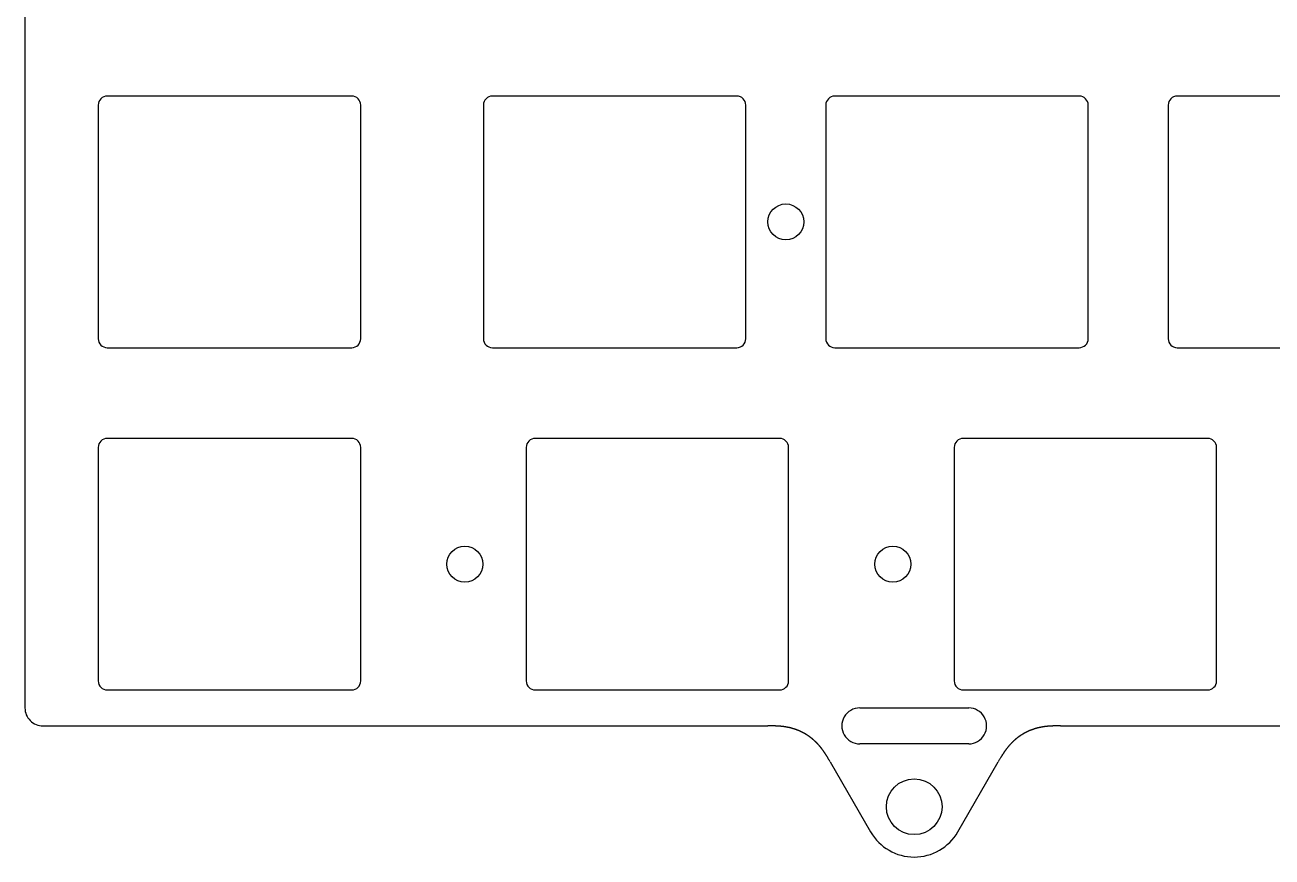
# Model space of a CAD drawing. Header units: millimetres. Extents: x -9 to 276, y -92 to 16.
# Drawn here: x -9 to 60.4, y -92.5 to -46.2 of the extents above; entities that cross this region are included whole.
import ezdxf

# ---------------------------------------------------------------- set-up
doc = ezdxf.new("R2010")
doc.units = ezdxf.units.MM
doc.layers.get('0').update_dxf_attribs({"linetype": 'CONTINUOUS'})
doc.layers.add('Edge.Cuts', color=53, linetype='CONTINUOUS', true_color=0xc8a339)

msp = doc.modelspace()

# ---------------------------------------------------------------- linework, layer by layer
for points in [[(-4.91875, -50.65), (-4.91875, -63.65, 0.414212391), (-4.41875, -64.15), (9.18125, -64.15, 0.414213562), (9.68125, -63.65), (9.68125, -50.65, 0.414213562), (9.18125, -50.15), (-4.41875, -50.15, 0.414212391)], [(16.5125, -50.65), (16.5125, -63.65, 0.414212391), (17.0125, -64.15), (30.6125, -64.15, 0.414213562), (31.1125, -63.65), (31.1125, -50.65, 0.414213562), (30.6125, -50.15), (17.0125, -50.15, 0.414212391)], [(9.68125, -69.7, 0.414213562), (9.18125, -69.2), (-4.41875, -69.2, 0.414212391), (-4.91875, -69.7), (-4.91875, -82.7, 0.414212391), (-4.41875, -83.2), (9.18125, -83.2, 0.414213562), (9.68125, -82.7)], [(32.99375, -69.2), (19.39375, -69.2, 0.414212391), (18.89375, -69.7), (18.89375, -82.7, 0.414212391), (19.39375, -83.2), (32.99375, -83.2, 0.414213562), (33.49375, -82.7), (33.49375, -69.7, 0.414213562)], [(43.20625, -83.2), (56.80625, -83.2, 0.414213562), (57.30625, -82.7), (57.30625, -69.7, 0.414213562), (56.80625, -69.2), (43.20625, -69.2, 0.414212391), (42.70625, -69.7), (42.70625, -82.7, 0.414212391)]]:
    msp.add_lwpolyline(points, format="xyb", close=True)
for centre in [(33.3375, -57.15), (15.478125, -76.2), (39.290625, -76.2)]:
    msp.add_circle(centre, 1)
at = {"layer": 'Edge.Cuts', "linetype": 'CONTINUOUS'}
for p, q in [((-9, 8), (-9, -84.2)), ((35.5625, -50.65), (35.5625, -63.65)), ((49.6625, -50.15), (36.0625, -50.15)), ((50.1625, -63.65), (50.1625, -50.65)), ((54.6125, -50.65), (54.6125, -63.65)), ((68.7125, -50.15), (55.1125, -50.15)), ((36.0625, -64.15), (49.6625, -64.15)), ((55.1125, -64.15), (68.7125, -64.15)), ((37.450012, -84.2), (43.512487, -84.2)), ((-8, -85.2), (32.340611, -85.2)), ((32.373517, -85.200003), (32.340611, -85.2)), ((32.421548, -85.200038), (32.373517, -85.200003)), ((32.461283, -85.200126), (32.421548, -85.200038)), ((32.49654, -85.200269), (32.461283, -85.200126)), ((32.528874, -85.20047), (32.49654, -85.200269)), ((32.5591, -85.20073), (32.528874, -85.20047)), ((32.58771, -85.201049), (32.5591, -85.20073)), ((32.615026, -85.201427), (32.58771, -85.201049)), ((32.641277, -85.201866), (32.615026, -85.201427)), ((32.666627, -85.202365), (32.641277, -85.201866)), ((32.691205, -85.202926), (32.666627, -85.202365)), ((32.715109, -85.203547), (32.691205, -85.202926)), ((32.738419, -85.20423), (32.715109, -85.203547)), ((32.761199, -85.204974), (32.738419, -85.20423)), ((32.783503, -85.20578), (32.761199, -85.204974)), ((32.805377, -85.206648), (32.783503, -85.20578)), ((32.826858, -85.207578), (32.805377, -85.206648)), ((32.847979, -85.20857), (32.826858, -85.207578)), ((32.86877, -85.209625), (32.847979, -85.20857)), ((32.889255, -85.210742), (32.86877, -85.209625)), ((32.909456, -85.211922), (32.889255, -85.210742)), ((32.929393, -85.213165), (32.909456, -85.211922)), ((32.949083, -85.214471), (32.929393, -85.213165)), ((32.968542, -85.21584), (32.949083, -85.214471)), ((32.987784, -85.217273), (32.968542, -85.21584)), ((33.006821, -85.218769), (32.987784, -85.217273)), ((33.025665, -85.220329), (33.006821, -85.218769)), ((33.044327, -85.221952), (33.025665, -85.220329)), ((33.062815, -85.22364), (33.044327, -85.221952)), ((33.08114, -85.225392), (33.062815, -85.22364)), ((33.09931, -85.227208), (33.08114, -85.225392)), ((33.117331, -85.229088), (33.09931, -85.227208)), ((33.13521, -85.231033), (33.117331, -85.229088)), ((33.152955, -85.233043), (33.13521, -85.231033)), ((33.170571, -85.235118), (33.152955, -85.233043)), ((33.188064, -85.237258), (33.170571, -85.235118)), ((33.20544, -85.239463), (33.188064, -85.237258)), ((33.222702, -85.241733), (33.20544, -85.239463)), ((33.239856, -85.244069), (33.222702, -85.241733)), ((33.256906, -85.246471), (33.239856, -85.244069)), ((33.273857, -85.248938), (33.256906, -85.246471)), ((33.290711, -85.251472), (33.273857, -85.248938)), ((33.307473, -85.254072), (33.290711, -85.251472)), ((33.324146, -85.256738), (33.307473, -85.254072)), ((33.340734, -85.259471), (33.324146, -85.256738)), ((33.357239, -85.26227), (33.340734, -85.259471)), ((33.373664, -85.265137), (33.357239, -85.26227)), ((33.390013, -85.268071), (33.373664, -85.265137)), ((33.406288, -85.271072), (33.390013, -85.268071)), ((33.422492, -85.27414), (33.406288, -85.271072)), ((33.438626, -85.277276), (33.422492, -85.27414)), ((33.454694, -85.28048), (33.438626, -85.277276)), ((33.470697, -85.283753), (33.454694, -85.28048)), ((33.486638, -85.287093), (33.470697, -85.283753)), ((33.502519, -85.290503), (33.486638, -85.287093)), ((33.518341, -85.29398), (33.502519, -85.290503)), ((33.534107, -85.297527), (33.518341, -85.29398)), ((33.549819, -85.301143), (33.534107, -85.297527)), ((33.565477, -85.304829), (33.549819, -85.301143)), ((33.581084, -85.308584), (33.565477, -85.304829)), ((33.596642, -85.312409), (33.581084, -85.308584)), ((33.612152, -85.316304), (33.596642, -85.312409)), ((33.627615, -85.32027), (33.612152, -85.316304)), ((33.643034, -85.324306), (33.627615, -85.32027)), ((33.658408, -85.328413), (33.643034, -85.324306)), ((33.673741, -85.332591), (33.658408, -85.328413)), ((33.689032, -85.33684), (33.673741, -85.332591)), ((33.704284, -85.341161), (33.689032, -85.33684)), ((33.719497, -85.345554), (33.704284, -85.341161)), ((33.734674, -85.350019), (33.719497, -85.345554)), ((33.749814, -85.354557), (33.734674, -85.350019)), ((47.219093, -85.352639), (47.205808, -85.356656)), ((47.232361, -85.348692), (47.219093, -85.352639)), ((47.245612, -85.344813), (47.232361, -85.348692)), ((47.258846, -85.341002), (47.245612, -85.344813)), ((47.272064, -85.337259), (47.258846, -85.341002)), ((47.285264, -85.333583), (47.272064, -85.337259)), ((47.298448, -85.329973), (47.285264, -85.333583)), ((47.311614, -85.326428), (47.298448, -85.329973)), ((47.324763, -85.322949), (47.311614, -85.326428)), ((47.337896, -85.319534), (47.324763, -85.322949)), ((47.351011, -85.316182), (47.337896, -85.319534)), ((47.364108, -85.312894), (47.351011, -85.316182)), ((47.377189, -85.309669), (47.364108, -85.312894)), ((47.390252, -85.306506), (47.377189, -85.309669)), ((47.403297, -85.303404), (47.390252, -85.306506)), ((47.416325, -85.300363), (47.403297, -85.303404)), ((47.429336, -85.297382), (47.416325, -85.300363)), ((47.442329, -85.294461), (47.429336, -85.297382)), ((47.455304, -85.291598), (47.442329, -85.294461)), ((47.468262, -85.288795), (47.455304, -85.291598)), ((47.481202, -85.286049), (47.468262, -85.288795)), ((47.494124, -85.28336), (47.481202, -85.286049)), ((47.507028, -85.280728), (47.494124, -85.28336)), ((47.519915, -85.278151), (47.507028, -85.280728)), ((47.532783, -85.27563), (47.519915, -85.278151)), ((47.545633, -85.273164), (47.532783, -85.27563)), ((47.558466, -85.270753), (47.545633, -85.273164)), ((47.57128, -85.268394), (47.558466, -85.270753)), ((47.584076, -85.266089), (47.57128, -85.268394)), ((47.596854, -85.263836), (47.584076, -85.266089)), ((47.609614, -85.261635), (47.596854, -85.263836)), ((47.622355, -85.259485), (47.609614, -85.261635)), ((47.635078, -85.257386), (47.622355, -85.259485)), ((47.647783, -85.255337), (47.635078, -85.257386)), ((47.660469, -85.253337), (47.647783, -85.255337)), ((47.673137, -85.251386), (47.660469, -85.253337)), ((47.685786, -85.249483), (47.673137, -85.251386)), ((47.698416, -85.247627), (47.685786, -85.249483)), ((47.711028, -85.245819), (47.698416, -85.247627)), ((47.723621, -85.244057), (47.711028, -85.245819)), ((47.736195, -85.242341), (47.723621, -85.244057)), ((47.74875, -85.240669), (47.736195, -85.242341)), ((47.761286, -85.239043), (47.74875, -85.240669)), ((47.773804, -85.23746), (47.761286, -85.239043)), ((47.786302, -85.235921), (47.773804, -85.23746)), ((47.798782, -85.234424), (47.786302, -85.235921)), ((47.811242, -85.23297), (47.798782, -85.234424)), ((47.823683, -85.231557), (47.811242, -85.23297)), ((47.836105, -85.230185), (47.823683, -85.231557)), ((47.848508, -85.228854), (47.836105, -85.230185)), ((47.860892, -85.227562), (47.848508, -85.228854)), ((47.873256, -85.22631), (47.860892, -85.227562)), ((47.8856, -85.225095), (47.873256, -85.22631)), ((47.897926, -85.223919), (47.8856, -85.225095)), ((47.910231, -85.22278), (47.897926, -85.223919)), ((47.922517, -85.221678), (47.910231, -85.22278)), ((47.934784, -85.220612), (47.922517, -85.221678)), ((47.947031, -85.219582), (47.934784, -85.220612)), ((47.959258, -85.218586), (47.947031, -85.219582)), ((47.971465, -85.217625), (47.959258, -85.218586)), ((47.983652, -85.216698), (47.971465, -85.217625)), ((47.99582, -85.215804), (47.983652, -85.216698)), ((48.007968, -85.214942), (47.99582, -85.215804)), ((48.020095, -85.214112), (48.007968, -85.214942)), ((48.032203, -85.213313), (48.020095, -85.214112)), ((48.04429, -85.212545), (48.032203, -85.213313)), ((48.056358, -85.211808), (48.04429, -85.212545)), ((48.068405, -85.211099), (48.056358, -85.211808)), ((48.080432, -85.21042), (48.068405, -85.211099)), ((48.092439, -85.209769), (48.080432, -85.21042)), ((48.104425, -85.209146), (48.092439, -85.209769)), ((48.116391, -85.208549), (48.104425, -85.209146)), ((48.128336, -85.20798), (48.116391, -85.208549)), ((48.140261, -85.207436), (48.128336, -85.20798)), ((48.152165, -85.206917), (48.140261, -85.207436)), ((48.164049, -85.206423), (48.152165, -85.206917)), ((48.175912, -85.205953), (48.164049, -85.206423)), ((48.187754, -85.205507), (48.175912, -85.205953)), ((48.199576, -85.205084), (48.187754, -85.205507)), ((48.211376, -85.204683), (48.199576, -85.205084)), ((48.223156, -85.204303), (48.211376, -85.204683)), ((48.234915, -85.203945), (48.223156, -85.204303)), ((48.25837, -85.203289), (48.234915, -85.203945)), ((48.28174, -85.20271), (48.25837, -85.203289)), ((48.305026, -85.202203), (48.28174, -85.20271)), ((48.328226, -85.201764), (48.305026, -85.202203)), ((48.351341, -85.201387), (48.328226, -85.201764)), ((48.37437, -85.201069), (48.351341, -85.201387)), ((48.397312, -85.200803), (48.37437, -85.201069)), ((48.420167, -85.200585), (48.397312, -85.200803)), ((48.442936, -85.200411), (48.420167, -85.200585)), ((48.465616, -85.200275), (48.442936, -85.200411)), ((48.488208, -85.200173), (48.465616, -85.200275)), ((48.510712, -85.2001), (48.488208, -85.200173)), ((48.533127, -85.200051), (48.510712, -85.2001)), ((48.577688, -85.200006), (48.533127, -85.200051)), ((48.621888, -85.2), (48.577688, -85.200006)), ((48.621888, -85.2), (218.078111, -85.2)), ((33.764919, -85.359167), (33.749814, -85.354557)), ((33.77999, -85.36385), (33.764919, -85.359167)), ((33.780644, -85.364055), (33.77999, -85.36385)), ((33.788181, -85.36643), (33.780644, -85.364055)), ((33.79571, -85.368824), (33.788181, -85.36643)), ((33.803231, -85.371236), (33.79571, -85.368824)), ((33.810744, -85.373666), (33.803231, -85.371236)), ((33.818249, -85.376115), (33.810744, -85.373666)), ((33.825746, -85.378583), (33.818249, -85.376115)), ((33.833236, -85.381069), (33.825746, -85.378583)), ((33.840717, -85.383573), (33.833236, -85.381069)), ((33.84819, -85.386095), (33.840717, -85.383573)), ((33.855655, -85.388636), (33.84819, -85.386095)), ((33.863112, -85.391196), (33.855655, -85.388636)), ((33.87056, -85.393773), (33.863112, -85.391196)), ((33.878001, -85.396369), (33.87056, -85.393773)), ((33.885433, -85.398984), (33.878001, -85.396369)), ((33.892858, -85.401617), (33.885433, -85.398984)), ((33.900274, -85.404268), (33.892858, -85.401617)), ((33.907682, -85.406937), (33.900274, -85.404268)), ((33.915081, -85.409624), (33.907682, -85.406937)), ((33.922472, -85.41233), (33.915081, -85.409624)), ((33.929855, -85.415054), (33.922472, -85.41233)), ((33.93723, -85.417797), (33.929855, -85.415054)), ((33.944596, -85.420557), (33.93723, -85.417797)), ((33.951954, -85.423336), (33.944596, -85.420557)), ((33.959303, -85.426133), (33.951954, -85.423336)), ((33.966644, -85.428948), (33.959303, -85.426133)), ((33.973977, -85.431781), (33.966644, -85.428948)), ((33.981301, -85.434633), (33.973977, -85.431781)), ((33.988616, -85.437503), (33.981301, -85.434633)), ((33.995923, -85.44039), (33.988616, -85.437503)), ((34.003222, -85.443296), (33.995923, -85.44039)), ((34.010512, -85.44622), (34.003222, -85.443296)), ((34.017793, -85.449162), (34.010512, -85.44622)), ((34.025065, -85.452123), (34.017793, -85.449162)), ((34.032329, -85.455101), (34.025065, -85.452123)), ((34.039585, -85.458097), (34.032329, -85.455101)), ((34.046831, -85.461111), (34.039585, -85.458097)), ((34.054069, -85.464144), (34.046831, -85.461111)), ((34.061298, -85.467194), (34.054069, -85.464144)), ((34.068518, -85.470263), (34.061298, -85.467194)), ((34.07573, -85.473349), (34.068518, -85.470263)), ((34.082933, -85.476453), (34.07573, -85.473349)), ((34.090126, -85.479576), (34.082933, -85.476453)), ((34.097312, -85.482716), (34.090126, -85.479576)), ((34.104488, -85.485874), (34.097312, -85.482716)), ((34.111655, -85.48905), (34.104488, -85.485874)), ((34.118813, -85.492244), (34.111655, -85.48905)), ((34.125962, -85.495456), (34.118813, -85.492244)), ((34.133102, -85.498686), (34.125962, -85.495456)), ((34.140234, -85.501934), (34.133102, -85.498686)), ((34.147356, -85.5052), (34.140234, -85.501934)), ((34.154469, -85.508483), (34.147356, -85.5052)), ((34.161573, -85.511784), (34.154469, -85.508483)), ((34.168668, -85.515103), (34.161573, -85.511784)), ((34.175754, -85.51844), (34.168668, -85.515103)), ((34.182831, -85.521795), (34.175754, -85.51844)), ((34.189898, -85.525167), (34.182831, -85.521795)), ((34.196956, -85.528558), (34.189898, -85.525167)), ((34.204005, -85.531966), (34.196956, -85.528558)), ((34.211045, -85.535391), (34.204005, -85.531966)), ((34.218075, -85.538835), (34.211045, -85.535391)), ((34.225097, -85.542296), (34.218075, -85.538835)), ((34.232108, -85.545775), (34.225097, -85.542296)), ((34.239111, -85.549271), (34.232108, -85.545775)), ((34.246104, -85.552786), (34.239111, -85.549271)), ((34.253088, -85.556317), (34.246104, -85.552786)), ((34.260062, -85.559867), (34.253088, -85.556317)), ((34.267027, -85.563434), (34.260062, -85.559867)), ((34.273982, -85.567019), (34.267027, -85.563434)), ((34.280928, -85.570621), (34.273982, -85.567019)), ((34.287864, -85.574241), (34.280928, -85.570621)), ((34.294791, -85.577879), (34.287864, -85.574241)), ((34.301708, -85.581534), (34.294791, -85.577879)), ((34.308616, -85.585206), (34.301708, -85.581534)), ((34.315514, -85.588897), (34.308616, -85.585206)), ((34.322402, -85.592604), (34.315514, -85.588897)), ((34.329281, -85.596329), (34.322402, -85.592604)), ((34.33615, -85.600072), (34.329281, -85.596329)), ((34.343009, -85.603832), (34.33615, -85.600072)), ((34.349859, -85.60761), (34.343009, -85.603832)), ((34.356698, -85.611405), (34.349859, -85.60761)), ((34.363528, -85.615218), (34.356698, -85.611405)), ((34.370348, -85.619048), (34.363528, -85.615218)), ((34.377159, -85.622895), (34.370348, -85.619048)), ((34.383959, -85.62676), (34.377159, -85.622895)), ((34.39075, -85.630642), (34.383959, -85.62676)), ((34.39753, -85.634542), (34.39075, -85.630642)), ((34.404301, -85.638459), (34.39753, -85.634542)), ((34.411062, -85.642393), (34.404301, -85.638459)), ((34.417813, -85.646344), (34.411062, -85.642393)), ((34.424553, -85.650313), (34.417813, -85.646344)), ((34.431284, -85.654299), (34.424553, -85.650313)), ((34.438005, -85.658303), (34.431284, -85.654299)), ((34.444715, -85.662324), (34.438005, -85.658303)), ((34.451416, -85.666362), (34.444715, -85.662324)), ((34.458106, -85.670417), (34.451416, -85.666362)), ((34.464787, -85.67449), (34.458106, -85.670417)), ((34.471457, -85.678579), (34.464787, -85.67449)), ((34.478116, -85.682686), (34.471457, -85.678579)), ((34.484766, -85.68681), (34.478116, -85.682686)), ((34.491405, -85.690952), (34.484766, -85.68681)), ((34.498034, -85.69511), (34.491405, -85.690952)), ((34.504653, -85.699286), (34.498034, -85.69511)), ((34.511262, -85.703479), (34.504653, -85.699286)), ((34.51786, -85.707688), (34.511262, -85.703479)), ((34.524448, -85.711915), (34.51786, -85.707688)), ((34.531025, -85.71616), (34.524448, -85.711915)), ((34.537592, -85.720421), (34.531025, -85.71616)), ((34.544148, -85.724699), (34.537592, -85.720421)), ((34.550694, -85.728994), (34.544148, -85.724699)), ((34.55723, -85.733307), (34.550694, -85.728994)), ((34.563755, -85.737636), (34.55723, -85.733307)), ((34.570269, -85.741982), (34.563755, -85.737636)), ((34.576773, -85.746346), (34.570269, -85.741982)), ((34.583267, -85.750726), (34.576773, -85.746346)), ((34.589749, -85.755123), (34.583267, -85.750726)), ((34.596222, -85.759538), (34.589749, -85.755123)), ((34.602683, -85.763969), (34.596222, -85.759538)), ((34.609134, -85.768417), (34.602683, -85.763969)), ((34.615574, -85.772882), (34.609134, -85.768417)), ((34.622003, -85.777364), (34.615574, -85.772882)), ((34.628422, -85.781863), (34.622003, -85.777364)), ((34.634829, -85.786379), (34.628422, -85.781863)), ((34.641226, -85.790911), (34.634829, -85.786379)), ((34.647613, -85.795461), (34.641226, -85.790911)), ((34.653988, -85.800027), (34.647613, -85.795461)), ((34.660352, -85.80461), (34.653988, -85.800027)), ((34.666706, -85.80921), (34.660352, -85.80461)), ((34.673048, -85.813826), (34.666706, -85.80921)), ((34.67938, -85.81846), (34.673048, -85.813826)), ((34.685701, -85.82311), (34.67938, -85.81846)), ((34.69201, -85.827777), (34.685701, -85.82311)), ((34.698309, -85.83246), (34.69201, -85.827777)), ((34.704597, -85.837161), (34.698309, -85.83246)), ((34.710873, -85.841878), (34.704597, -85.837161)), ((34.717139, -85.846611), (34.710873, -85.841878)), ((34.723393, -85.851362), (34.717139, -85.846611)), ((34.729636, -85.856129), (34.723393, -85.851362)), ((34.735868, -85.860913), (34.729636, -85.856129)), ((34.742089, -85.865713), (34.735868, -85.860913)), ((34.748299, -85.87053), (34.742089, -85.865713)), ((34.754497, -85.875363), (34.748299, -85.87053)), ((34.760684, -85.880213), (34.754497, -85.875363)), ((34.76686, -85.88508), (34.760684, -85.880213)), ((34.773025, -85.889963), (34.76686, -85.88508)), ((34.779178, -85.894863), (34.773025, -85.889963)), ((34.78532, -85.899779), (34.779178, -85.894863)), ((34.79145, -85.904712), (34.78532, -85.899779)), ((34.797569, -85.909662), (34.79145, -85.904712)), ((34.803677, -85.914627), (34.797569, -85.909662)), ((34.809773, -85.91961), (34.803677, -85.914627)), ((34.815858, -85.924608), (34.809773, -85.91961)), ((34.821931, -85.929623), (34.815858, -85.924608)), ((34.827993, -85.934655), (34.821931, -85.929623)), ((34.834043, -85.939703), (34.827993, -85.934655)), ((34.845023, -85.948931), (34.834043, -85.939703)), ((34.855928, -85.958183), (34.845023, -85.948931)), ((34.86676, -85.96746), (34.855928, -85.958183)), ((34.877518, -85.97676), (34.86676, -85.96746)), ((34.888203, -85.986083), (34.877518, -85.97676)), ((34.898816, -85.995429), (34.888203, -85.986083)), ((34.909358, -86.004797), (34.898816, -85.995429)), ((34.919828, -86.014188), (34.909358, -86.004797)), ((34.930227, -86.023601), (34.919828, -86.014188)), ((34.940556, -86.033035), (34.930227, -86.023601)), ((34.950815, -86.04249), (34.940556, -86.033035)), ((34.961005, -86.051967), (34.950815, -86.04249)), ((46.007783, -86.046097), (45.996238, -86.056873)), ((46.019374, -86.035386), (46.007783, -86.046097)), ((46.019877, -86.034924), (46.019374, -86.035386)), ((46.025702, -86.029584), (46.019877, -86.034924)), ((46.031539, -86.024261), (46.025702, -86.029584)), ((46.037389, -86.018953), (46.031539, -86.024261)), ((46.04325, -86.013662), (46.037389, -86.018953)), ((46.049124, -86.008387), (46.04325, -86.013662)), ((46.055009, -86.003128), (46.049124, -86.008387)), ((46.060907, -85.997885), (46.055009, -86.003128)), ((46.066816, -85.992658), (46.060907, -85.997885)), ((46.072737, -85.987447), (46.066816, -85.992658)), ((46.07867, -85.982253), (46.072737, -85.987447)), ((46.084615, -85.977075), (46.07867, -85.982253)), ((46.090572, -85.971913), (46.084615, -85.977075)), ((46.096541, -85.966767), (46.090572, -85.971913)), ((46.102521, -85.961638), (46.096541, -85.966767)), ((46.108513, -85.956524), (46.102521, -85.961638)), ((46.114517, -85.951427), (46.108513, -85.956524)), ((46.120533, -85.946347), (46.114517, -85.951427)), ((46.12656, -85.941282), (46.120533, -85.946347)), ((46.132599, -85.936234), (46.12656, -85.941282)), ((46.13865, -85.931202), (46.132599, -85.936234)), ((46.144712, -85.926187), (46.13865, -85.931202)), ((46.150786, -85.921188), (46.144712, -85.926187)), ((46.156871, -85.916205), (46.150786, -85.921188)), ((46.162968, -85.911239), (46.156871, -85.916205)), ((46.169077, -85.906289), (46.162968, -85.911239)), ((46.175197, -85.901355), (46.169077, -85.906289)), ((46.181328, -85.896438), (46.175197, -85.901355)), ((46.187471, -85.891538), (46.181328, -85.896438)), ((46.193626, -85.886653), (46.187471, -85.891538)), ((46.199791, -85.881786), (46.193626, -85.886653)), ((46.205969, -85.876935), (46.199791, -85.881786)), ((46.212157, -85.8721), (46.205969, -85.876935)), ((46.218357, -85.867282), (46.212157, -85.8721)), ((46.224568, -85.86248), (46.218357, -85.867282)), ((46.230791, -85.857695), (46.224568, -85.86248)), ((46.237025, -85.852926), (46.230791, -85.857695)), ((46.24327, -85.848174), (46.237025, -85.852926)), ((46.249526, -85.843439), (46.24327, -85.848174)), ((46.255794, -85.83872), (46.249526, -85.843439)), ((46.262072, -85.834018), (46.255794, -85.83872)), ((46.268362, -85.829332), (46.262072, -85.834018)), ((46.274663, -85.824664), (46.268362, -85.829332)), ((46.280975, -85.820011), (46.274663, -85.824664)), ((46.287299, -85.815376), (46.280975, -85.820011)), ((46.293633, -85.810757), (46.287299, -85.815376)), ((46.299978, -85.806155), (46.293633, -85.810757)), ((46.306334, -85.801569), (46.299978, -85.806155)), ((46.312702, -85.797), (46.306334, -85.801569)), ((46.31908, -85.792448), (46.312702, -85.797)), ((46.325469, -85.787913), (46.31908, -85.792448)), ((46.331869, -85.783395), (46.325469, -85.787913)), ((46.33828, -85.778893), (46.331869, -85.783395)), ((46.344702, -85.774408), (46.33828, -85.778893)), ((46.351135, -85.76994), (46.344702, -85.774408)), ((46.357579, -85.765489), (46.351135, -85.76994)), ((46.364033, -85.761055), (46.357579, -85.765489)), ((46.370498, -85.756637), (46.364033, -85.761055)), ((46.376974, -85.752236), (46.370498, -85.756637)), ((46.383461, -85.747853), (46.376974, -85.752236)), ((46.389958, -85.743486), (46.383461, -85.747853)), ((46.396466, -85.739136), (46.389958, -85.743486)), ((46.402985, -85.734803), (46.396466, -85.739136)), ((46.409514, -85.730487), (46.402985, -85.734803)), ((46.416054, -85.726188), (46.409514, -85.730487)), ((46.422605, -85.721905), (46.416054, -85.726188)), ((46.429166, -85.71764), (46.422605, -85.721905)), ((46.435737, -85.713392), (46.429166, -85.71764)), ((46.44232, -85.709161), (46.435737, -85.713392)), ((46.448912, -85.704947), (46.44232, -85.709161)), ((46.455515, -85.70075), (46.448912, -85.704947)), ((46.462129, -85.69657), (46.455515, -85.70075)), ((46.468753, -85.692407), (46.462129, -85.69657)), ((46.475387, -85.688261), (46.468753, -85.692407)), ((46.482032, -85.684132), (46.475387, -85.688261)), ((46.488687, -85.680021), (46.482032, -85.684132)), ((46.495353, -85.675926), (46.488687, -85.680021)), ((46.502029, -85.671849), (46.495353, -85.675926)), ((46.508715, -85.667789), (46.502029, -85.671849)), ((46.515411, -85.663746), (46.508715, -85.667789)), ((46.522117, -85.65972), (46.515411, -85.663746)), ((46.528834, -85.655711), (46.522117, -85.65972)), ((46.535561, -85.65172), (46.528834, -85.655711)), ((46.542298, -85.647745), (46.535561, -85.65172)), ((46.549046, -85.643788), (46.542298, -85.647745)), ((46.555803, -85.639849), (46.549046, -85.643788)), ((46.56257, -85.635926), (46.555803, -85.639849)), ((46.569348, -85.632021), (46.56257, -85.635926)), ((46.576135, -85.628133), (46.569348, -85.632021)), ((46.582933, -85.624263), (46.576135, -85.628133)), ((46.58974, -85.62041), (46.582933, -85.624263)), ((46.596558, -85.616574), (46.58974, -85.62041)), ((46.603385, -85.612755), (46.596558, -85.616574)), ((46.610223, -85.608954), (46.603385, -85.612755)), ((46.61707, -85.60517), (46.610223, -85.608954)), ((46.623927, -85.601404), (46.61707, -85.60517)), ((46.630794, -85.597655), (46.623927, -85.601404)), ((46.637671, -85.593923), (46.630794, -85.597655)), ((46.644558, -85.590209), (46.637671, -85.593923)), ((46.651454, -85.586512), (46.644558, -85.590209)), ((46.65836, -85.582833), (46.651454, -85.586512)), ((46.665276, -85.579172), (46.65836, -85.582833)), ((46.672202, -85.575527), (46.665276, -85.579172)), ((46.679137, -85.571901), (46.672202, -85.575527)), ((46.686082, -85.568291), (46.679137, -85.571901)), ((46.693037, -85.5647), (46.686082, -85.568291)), ((46.700001, -85.561126), (46.693037, -85.5647)), ((46.706975, -85.557569), (46.700001, -85.561126)), ((46.713958, -85.55403), (46.706975, -85.557569)), ((46.720951, -85.550509), (46.713958, -85.55403)), ((46.727953, -85.547005), (46.720951, -85.550509)), ((46.734965, -85.543519), (46.727953, -85.547005)), ((46.741986, -85.54005), (46.734965, -85.543519)), ((46.749017, -85.536599), (46.741986, -85.54005)), ((46.756057, -85.533166), (46.749017, -85.536599)), ((46.763107, -85.529751), (46.756057, -85.533166)), ((46.770166, -85.526353), (46.763107, -85.529751)), ((46.777234, -85.522973), (46.770166, -85.526353)), ((46.784311, -85.51961), (46.777234, -85.522973)), ((46.791398, -85.516265), (46.784311, -85.51961)), ((46.798495, -85.512938), (46.791398, -85.516265)), ((46.8056, -85.509629), (46.798495, -85.512938)), ((46.812714, -85.506338), (46.8056, -85.509629)), ((46.819838, -85.503064), (46.812714, -85.506338)), ((46.826971, -85.499808), (46.819838, -85.503064)), ((46.834113, -85.49657), (46.826971, -85.499808)), ((46.841265, -85.49335), (46.834113, -85.49657)), ((46.848425, -85.490148), (46.841265, -85.49335)), ((46.855594, -85.486963), (46.848425, -85.490148)), ((46.862773, -85.483796), (46.855594, -85.486963)), ((46.86996, -85.480648), (46.862773, -85.483796)), ((46.877157, -85.477517), (46.86996, -85.480648)), ((46.884362, -85.474404), (46.877157, -85.477517)), ((46.891577, -85.471309), (46.884362, -85.474404)), ((46.8988, -85.468231), (46.891577, -85.471309)), ((46.906032, -85.465172), (46.8988, -85.468231)), ((46.913273, -85.462131), (46.906032, -85.465172)), ((46.920523, -85.459108), (46.913273, -85.462131)), ((46.927782, -85.456103), (46.920523, -85.459108)), ((46.93505, -85.453115), (46.927782, -85.456103)), ((46.942326, -85.450146), (46.93505, -85.453115)), ((46.949611, -85.447195), (46.942326, -85.450146)), ((46.956905, -85.444262), (46.949611, -85.447195)), ((46.964208, -85.441347), (46.956905, -85.444262)), ((46.971519, -85.43845), (46.964208, -85.441347)), ((46.978839, -85.435571), (46.971519, -85.43845)), ((46.986168, -85.43271), (46.978839, -85.435571)), ((46.993505, -85.429867), (46.986168, -85.43271)), ((47.00085, -85.427042), (46.993505, -85.429867)), ((47.008205, -85.424236), (47.00085, -85.427042)), ((47.015568, -85.421448), (47.008205, -85.424236)), ((47.022939, -85.418677), (47.015568, -85.421448)), ((47.030319, -85.415925), (47.022939, -85.418677)), ((47.037707, -85.413192), (47.030319, -85.415925)), ((47.045104, -85.410476), (47.037707, -85.413192)), ((47.058586, -85.405581), (47.045104, -85.410476)), ((47.072051, -85.400763), (47.058586, -85.405581)), ((47.0855, -85.396021), (47.072051, -85.400763)), ((47.098933, -85.391354), (47.0855, -85.396021)), ((47.11235, -85.386762), (47.098933, -85.391354)), ((47.125751, -85.382244), (47.11235, -85.386762)), ((47.139135, -85.377799), (47.125751, -85.382244)), ((47.152502, -85.373427), (47.139135, -85.377799)), ((47.165854, -85.369127), (47.152502, -85.373427)), ((47.179188, -85.364899), (47.165854, -85.369127)), ((47.192506, -85.360742), (47.179188, -85.364899)), ((47.205808, -85.356656), (47.192506, -85.360742)), ((34.971125, -86.061463), (34.961005, -86.051967)), ((34.981178, -86.07098), (34.971125, -86.061463)), ((34.991163, -86.080516), (34.981178, -86.07098)), ((35.00108, -86.090072), (34.991163, -86.080516)), ((35.01093, -86.099647), (35.00108, -86.090072)), ((35.020714, -86.109241), (35.01093, -86.099647)), ((35.030433, -86.118853), (35.020714, -86.109241)), ((35.040086, -86.128484), (35.030433, -86.118853)), ((35.049674, -86.138131), (35.040086, -86.128484)), ((35.059197, -86.147797), (35.049674, -86.138131)), ((35.068657, -86.157479), (35.059197, -86.147797)), ((35.078053, -86.167178), (35.068657, -86.157479)), ((35.087387, -86.176893), (35.078053, -86.167178)), ((35.096658, -86.186624), (35.087387, -86.176893)), ((35.105867, -86.196371), (35.096658, -86.186624)), ((35.115014, -86.206133), (35.105867, -86.196371)), ((35.124101, -86.21591), (35.115014, -86.206133)), ((35.133128, -86.225702), (35.124101, -86.21591)), ((35.142094, -86.235508), (35.133128, -86.225702)), ((35.151001, -86.245328), (35.142094, -86.235508)), ((35.159849, -86.255161), (35.151001, -86.245328)), ((35.168639, -86.265007), (35.159849, -86.255161)), ((35.177371, -86.274867), (35.168639, -86.265007)), ((35.186045, -86.284739), (35.177371, -86.274867)), ((35.194662, -86.294623), (35.186045, -86.284739)), ((35.203223, -86.304518), (35.194662, -86.294623)), ((35.211728, -86.314426), (35.203223, -86.304518)), ((35.220177, -86.324344), (35.211728, -86.314426)), ((35.228572, -86.334273), (35.220177, -86.324344)), ((35.236912, -86.344213), (35.228572, -86.334273)), ((35.245198, -86.354163), (35.236912, -86.344213)), ((35.25343, -86.364122), (35.245198, -86.354163)), ((35.26161, -86.374091), (35.25343, -86.364122)), ((35.269737, -86.384069), (35.26161, -86.374091)), ((35.277812, -86.394055), (35.269737, -86.384069)), ((35.285835, -86.40405), (35.277812, -86.394055)), ((35.293808, -86.414053), (35.285835, -86.40405)), ((35.30173, -86.424063), (35.293808, -86.414053)), ((35.309602, -86.434081), (35.30173, -86.424063)), ((35.317424, -86.444106), (35.309602, -86.434081)), ((35.325198, -86.454137), (35.317424, -86.444106)), ((35.332923, -86.464175), (35.325198, -86.454137)), ((35.3406, -86.474219), (35.332923, -86.464175)), ((35.348229, -86.484268), (35.3406, -86.474219)), ((35.355811, -86.494322), (35.348229, -86.484268)), ((35.363347, -86.504381), (35.355811, -86.494322)), ((35.370837, -86.514445), (35.363347, -86.504381)), ((35.378281, -86.524513), (35.370837, -86.514445)), ((35.38568, -86.534585), (35.378281, -86.524513)), ((35.393034, -86.54466), (35.38568, -86.534585)), ((35.400345, -86.554739), (35.393034, -86.54466)), ((35.407612, -86.56482), (35.400345, -86.554739)), ((35.414835, -86.574904), (35.407612, -86.56482)), ((35.422017, -86.58499), (35.414835, -86.574904)), ((35.429156, -86.595077), (35.422017, -86.58499)), ((35.436253, -86.605166), (35.429156, -86.595077)), ((35.443309, -86.615256), (35.436253, -86.605166)), ((35.450325, -86.625347), (35.443309, -86.615256)), ((35.457301, -86.635439), (35.450325, -86.625347)), ((35.464237, -86.64553), (35.457301, -86.635439)), ((35.471134, -86.655621), (35.464237, -86.64553)), ((35.477992, -86.665711), (35.471134, -86.655621)), ((35.484812, -86.6758), (35.477992, -86.665711)), ((35.491595, -86.685888), (35.484812, -86.6758)), ((35.49834, -86.695974), (35.491595, -86.685888)), ((35.505049, -86.706058), (35.49834, -86.695974)), ((35.511722, -86.71614), (35.505049, -86.706058)), ((35.518359, -86.726219), (35.511722, -86.71614)), ((35.52496, -86.736295), (35.518359, -86.726219)), ((35.531528, -86.746368), (35.52496, -86.736295)), ((43.512487, -86.2), (37.450012, -86.2)), ((45.441409, -86.730235), (45.430199, -86.747417)), ((45.452532, -86.71333), (45.441409, -86.730235)), ((45.463577, -86.696686), (45.452532, -86.71333)), ((45.474553, -86.680287), (45.463577, -86.696686)), ((45.485468, -86.664119), (45.474553, -86.680287)), ((45.496329, -86.648172), (45.485468, -86.664119)), ((45.507144, -86.632433), (45.496329, -86.648172)), ((45.517917, -86.616894), (45.507144, -86.632433)), ((45.528654, -86.601544), (45.517917, -86.616894)), ((45.53936, -86.586376), (45.528654, -86.601544)), ((45.550039, -86.571382), (45.53936, -86.586376)), ((45.560697, -86.556555), (45.550039, -86.571382)), ((45.571336, -86.541888), (45.560697, -86.556555)), ((45.58196, -86.527377), (45.571336, -86.541888)), ((45.592573, -86.513014), (45.58196, -86.527377)), ((45.603178, -86.498795), (45.592573, -86.513014)), ((45.613778, -86.484715), (45.603178, -86.498795)), ((45.624375, -86.47077), (45.613778, -86.484715)), ((45.634973, -86.456956), (45.624375, -86.47077)), ((45.645573, -86.443268), (45.634973, -86.456956)), ((45.656178, -86.429703), (45.645573, -86.443268)), ((45.66679, -86.416257), (45.656178, -86.429703)), ((45.677411, -86.402928), (45.66679, -86.416257)), ((45.688044, -86.389711), (45.677411, -86.402928)), ((45.698689, -86.376605), (45.688044, -86.389711)), ((45.70935, -86.363606), (45.698689, -86.376605)), ((45.720027, -86.350712), (45.70935, -86.363606)), ((45.730722, -86.33792), (45.720027, -86.350712)), ((45.741437, -86.325228), (45.730722, -86.33792)), ((45.752174, -86.312634), (45.741437, -86.325228)), ((45.762933, -86.300136), (45.752174, -86.312634)), ((45.773716, -86.287731), (45.762933, -86.300136)), ((45.784525, -86.275418), (45.773716, -86.287731)), ((45.795361, -86.263194), (45.784525, -86.275418)), ((45.806224, -86.251059), (45.795361, -86.263194)), ((45.817117, -86.239011), (45.806224, -86.251059)), ((45.82804, -86.227047), (45.817117, -86.239011)), ((45.838995, -86.215167), (45.82804, -86.227047)), ((45.849982, -86.203368), (45.838995, -86.215167)), ((45.861003, -86.19165), (45.849982, -86.203368)), ((45.872059, -86.180011), (45.861003, -86.19165)), ((45.883151, -86.16845), (45.872059, -86.180011)), ((45.894279, -86.156966), (45.883151, -86.16845)), ((45.905445, -86.145557), (45.894279, -86.156966)), ((45.916649, -86.134222), (45.905445, -86.145557)), ((45.927893, -86.122961), (45.916649, -86.134222)), ((45.939178, -86.111772), (45.927893, -86.122961)), ((45.950504, -86.100653), (45.939178, -86.111772)), ((45.961872, -86.089605), (45.950504, -86.100653)), ((45.973283, -86.078627), (45.961872, -86.089605)), ((45.984738, -86.067716), (45.973283, -86.078627)), ((45.996238, -86.056873), (45.984738, -86.067716)), ((35.53806, -86.756436), (35.531528, -86.746368)), ((35.54456, -86.766501), (35.53806, -86.756436)), ((35.551026, -86.776561), (35.54456, -86.766501)), ((35.557459, -86.786616), (35.551026, -86.776561)), ((35.563861, -86.796667), (35.557459, -86.786616)), ((35.57023, -86.806711), (35.563861, -86.796667)), ((35.576568, -86.81675), (35.57023, -86.806711)), ((35.582876, -86.826783), (35.576568, -86.81675)), ((35.589154, -86.836809), (35.582876, -86.826783)), ((35.595401, -86.846828), (35.589154, -86.836809)), ((35.60162, -86.85684), (35.595401, -86.846828)), ((35.60781, -86.866844), (35.60162, -86.85684)), ((35.620105, -86.886828), (35.60781, -86.866844)), ((35.632292, -86.906778), (35.620105, -86.886828)), ((35.644373, -86.926691), (35.632292, -86.906778)), ((35.656354, -86.946563), (35.644373, -86.926691)), ((35.668237, -86.966393), (35.656354, -86.946563)), ((35.680028, -86.986177), (35.668237, -86.966393)), ((35.691729, -87.005913), (35.680028, -86.986177)), ((35.703345, -87.025598), (35.691729, -87.005913)), ((35.71488, -87.045228), (35.703345, -87.025598)), ((35.726338, -87.064802), (35.71488, -87.045228)), ((35.737722, -87.084317), (35.726338, -87.064802)), ((35.749037, -87.103769), (35.737722, -87.084317)), ((35.760287, -87.123156), (35.749037, -87.103769)), ((35.782606, -87.161725), (35.760287, -87.123156)), ((35.804712, -87.2), (35.782606, -87.161725)), ((35.804712, -87.2), (38.056379, -91.1)), ((42.906121, -91.1), (45.157787, -87.2)), ((45.174237, -87.171513), (45.157787, -87.2)), ((45.198284, -87.129933), (45.174237, -87.171513)), ((45.218228, -87.095565), (45.198284, -87.129933)), ((45.235981, -87.065102), (45.218228, -87.095565)), ((45.252322, -87.0372), (45.235981, -87.065102)), ((45.26766, -87.011153), (45.252322, -87.0372)), ((45.282241, -86.986536), (45.26766, -87.011153)), ((45.296227, -86.963068), (45.282241, -86.986536)), ((45.309733, -86.940554), (45.296227, -86.963068)), ((45.322841, -86.918849), (45.309733, -86.940554)), ((45.335615, -86.897844), (45.322841, -86.918849)), ((45.348105, -86.877453), (45.335615, -86.897844)), ((45.360351, -86.857608), (45.348105, -86.877453)), ((45.372386, -86.838252), (45.360351, -86.857608)), ((45.384236, -86.819339), (45.372386, -86.838252)), ((45.395924, -86.800829), (45.384236, -86.819339)), ((45.40747, -86.782691), (45.395924, -86.800829)), ((45.41889, -86.764895), (45.40747, -86.782691)), ((45.430199, -86.747417), (45.41889, -86.764895))]:
    msp.add_line(p, q, dxfattribs=at)
at = {"layer": 'Edge.Cuts'}
msp.add_circle((40.48125, -89.7), 1.55, dxfattribs=at)
for centre, radius, start, end in [((36.06264, -50.65006), 0.50014, 90.01603826, 179.99312643), ((49.6625, -50.65), 0.5, 0, 90), ((55.1126, -50.6501), 0.5001, 90.01145499, 179.98854314), ((36.0625, -63.65), 0.5, -180, -90), ((49.6626, -63.6501), 0.4999, -90.01146333, 0.01146145), ((55.1125, -63.65), 0.5, -180, -90), ((-8, -84.200001), 0.999999, -180.0000573, -90), ((37.45, -85.200001), 0.999999, -270.00068755, -89.99931245), ((43.5125, -85.200001), 1.000001, -90.00074485, 90.00074484), ((40.48125, -89.7), 2.8, -149.99999866, -30.00000134)]:
    msp.add_arc(centre, radius, start, end, dxfattribs=at)

doc.saveas('drawing.dxf')
